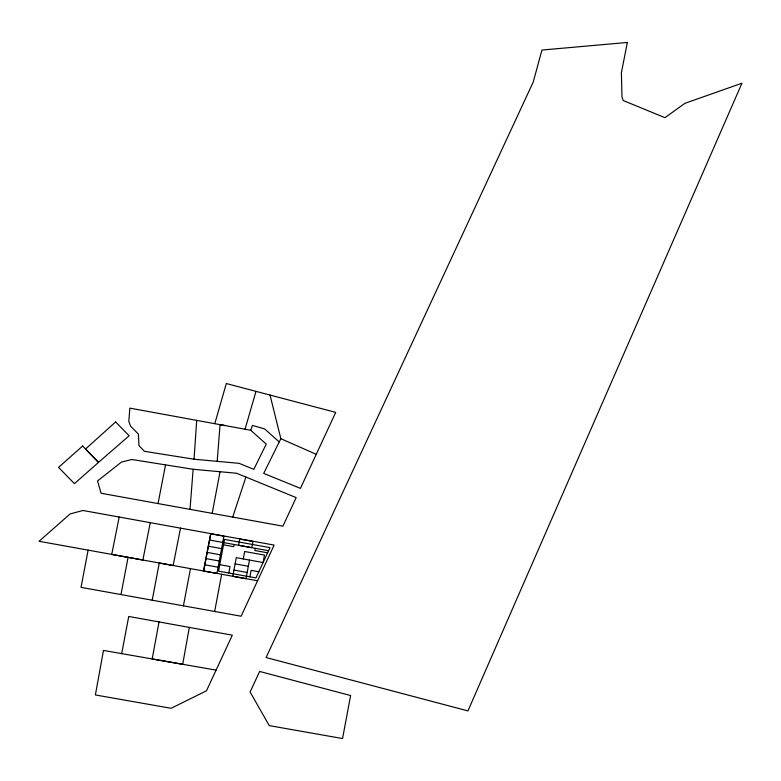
<?xml version="1.0" encoding="UTF-8"?>
<svg xmlns="http://www.w3.org/2000/svg" width="781" height="781" viewBox="0 0 781 781"><rect width="100%" height="100%" fill="white"/><g stroke="black" fill="none" stroke-linecap="round" stroke-linejoin="round"><path stroke-width="1.17" d="M194.049 459.218L144.358 451.311L138.969 445.59L138.383 434.09L130.583 426.133L128.806 421.34L129.851 408.131L250.75 430.272L266.223 444.125L253.815 469.342L239.142 463.348L194.049 459.218L196.705 420.383M189.998 509.349L193.141 469.274L131.784 459.492L121.455 462.088L97.537 480.959L101.091 493.26L282.907 526.16L296.165 497.595L236.584 473.247L193.141 469.274M217.177 461.327L220.076 424.649L224.918 425.538M189.324 627.426L182.695 664.299L152.188 658.969L159.031 621.93L232.328 635.178L206.477 690.804L171.107 708.299L95.38 694.953L103.473 650.436L216.083 670.127M214.658 611.464L221.658 574.269M228.784 572.99L229.995 566.528L219.773 564.683M234.124 544.484L233.714 546.69L223.493 544.835M243.272 558.942L244.668 551.503L264.486 555.086L263.09 562.535L236.282 557.673L232.787 576.28L245.995 578.672L249.49 560.065M249.91 576.808L251.121 570.355L258.814 571.741M255.26 548.311L254.85 550.507L267.6 552.821M121.67 653.619L128.728 616.463L159.031 621.93M152.197 600.198L159.275 563.003L173.148 565.512L180.518 528.141L274.131 545.079L241.104 616.229L81.029 587.361L88.126 550.136M183.418 605.831L190.476 568.636M212.178 513.361L220.037 471.724M120.987 594.556L128.084 557.351L257.574 580.761M158.035 503.56L165.543 464.871M203.431 570.97L210.753 533.608M180.518 528.141L150.274 522.665L142.864 560.036L111.732 554.403L119.181 517.042M214.795 423.683L226.314 383.53L335.713 412.388L300.441 488.389L263.705 473.384L280.848 438.697L270.031 395.069M245.039 429.228L255.992 391.359M232.718 517.071L245.917 477.064M250.75 430.272L252.448 425.411L264.7 428.945L279.188 441.919M128.084 557.351L39.05 541.282L70.095 513.957L82.932 510.481L150.274 522.665M209.542 540.022L222.751 542.414M223.913 542.639L268.566 550.712M208.381 546.222L221.589 548.613M207.219 552.421L220.427 554.813M206.057 558.62L219.266 561.012M235.12 563.882L248.319 566.264M233.949 570.081L247.157 572.473M204.895 564.819L218.104 567.211M280.848 438.697L316.246 454.327M210.714 533.823L203.734 571.028L216.942 573.41L223.913 536.215L210.714 533.823M224.518 539.407L218.563 571.136L255.953 577.901L270.001 547.637L224.518 539.407M239.767 539.075L238.605 545.275L251.814 547.666L252.976 541.467L239.767 539.075M350.61 695.529L342.556 738.543L269.26 725.617L250.105 691.995L259.634 671.465L350.61 695.529M627.348 42.457L621.403 72.721L621.988 97.069L623.189 100.515L664.953 117.677L684.908 103.326L741.95 83.216L467.946 710.905L266.106 657.534L533.228 82.034L541.946 50.043L627.348 42.457M115.617 421.945L85.539 449.026L98.504 462.391L129.158 435.769L115.617 421.945M82.63 446L58.565 467.399L74.439 483.654L98.504 462.391L82.63 446"/></g></svg>
